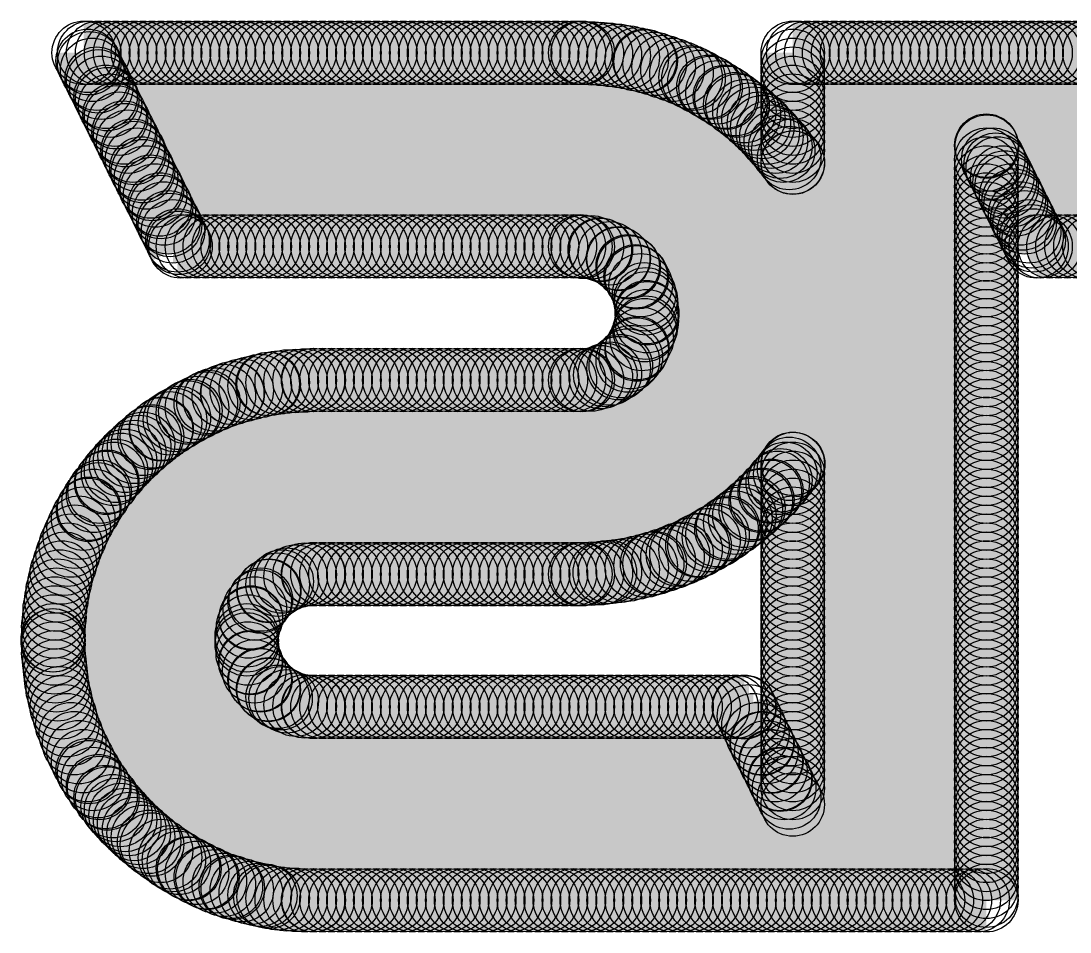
# Model space of a CAD drawing. Extents: x 100 to 134.1, y 89.7 to 148.
# Drawn here: x 124.925 to 126.578, y 115.037 to 116.472 of the extents above; entities that cross this region are included whole.
import ezdxf

# ---------------------------------------------------------------- set-up
doc = ezdxf.new("R2010")
doc.units = 0
doc.layers.get('0').update_dxf_attribs({"linetype": 'CONTINUOUS'})
doc.layers.add('SILK-BOTTOM_PHO', color=5, linetype='CONTINUOUS')

# ---------------------------------------------------------------- blocks, each defined once
blk = doc.blocks.new('ROUND_1')
blk.add_circle((0, 0), 0.05)

msp = doc.modelspace()

# ---------------------------------------------------------------- linework, layer by layer
at = {"layer": 'SILK-BOTTOM_PHO', "const_width": 0.100076}
for points in [[(125.023626, 116.421916), (125.17628, 116.116862)], [(125.806454, 116.421916), (125.023626, 116.421916)], [(125.032262, 116.421916), (125.032262, 116.405406)], [(125.046486, 116.421916), (125.046486, 116.376958)], [(125.06071, 116.421916), (125.06071, 116.348764)], [(125.07468, 116.421916), (125.07468, 116.320316)], [(125.088904, 116.421916), (125.088904, 116.292122)], [(125.103128, 116.421916), (125.103128, 116.263928)], [(125.117098, 116.421916), (125.117098, 116.23548)], [(125.131322, 116.421916), (125.131322, 116.207286)], [(125.145546, 116.421916), (125.145546, 116.178838)], [(125.15977, 116.421916), (125.15977, 116.150644)], [(125.17374, 116.421916), (125.17374, 116.12245)], [(125.187964, 116.421916), (125.187964, 116.116862)], [(125.202188, 116.421916), (125.202188, 116.116862)], [(125.216158, 116.421916), (125.216158, 116.116862)], [(125.230382, 116.421916), (125.230382, 116.116862)], [(125.244606, 116.421916), (125.244606, 116.116862)], [(125.258576, 116.421916), (125.258576, 116.116862)], [(125.2728, 116.421916), (125.2728, 116.116862)], [(125.287024, 116.421916), (125.287024, 116.116862)], [(125.300994, 116.421916), (125.300994, 116.116862)], [(125.315218, 116.421916), (125.315218, 116.116862)], [(125.329442, 116.421916), (125.329442, 116.116862)], [(125.343666, 116.421916), (125.343666, 116.116862)], [(125.357636, 116.421916), (125.357636, 116.116862)], [(125.37186, 116.421916), (125.37186, 116.116862)], [(125.386084, 116.421916), (125.386084, 116.116862)], [(125.400054, 116.421916), (125.400054, 116.116862)], [(125.414278, 116.421916), (125.414278, 116.116862)], [(125.428502, 116.421916), (125.428502, 116.116862)], [(125.442472, 116.421916), (125.442472, 116.116862)], [(125.456696, 116.421916), (125.456696, 116.116862)], [(125.47092, 116.421916), (125.47092, 116.116862)], [(125.485144, 116.421916), (125.485144, 116.116862)], [(125.499114, 116.421916), (125.499114, 116.116862)], [(125.513338, 116.421916), (125.513338, 116.116862)], [(125.527562, 116.421916), (125.527562, 116.116862)], [(125.541532, 116.421916), (125.541532, 116.116862)], [(125.555756, 116.421916), (125.555756, 116.116862)], [(125.56998, 116.421916), (125.56998, 116.116862)], [(125.58395, 116.421916), (125.58395, 116.116862)], [(125.598174, 116.421916), (125.598174, 116.116862)], [(125.612398, 116.421916), (125.612398, 116.116862)], [(125.626368, 116.421916), (125.626368, 116.116862)], [(125.640592, 116.421916), (125.640592, 116.116862)], [(125.654816, 116.421916), (125.654816, 116.116862)], [(125.66904, 116.421916), (125.66904, 116.116862)], [(125.68301, 116.421916), (125.68301, 116.116862)], [(125.697234, 116.421916), (125.697234, 116.116862)], [(125.711458, 116.421916), (125.711458, 116.116862)], [(125.725428, 116.421916), (125.725428, 116.116862)], [(125.739652, 116.421916), (125.739652, 116.116862)], [(125.753876, 116.421916), (125.753876, 116.116862)], [(125.767846, 116.421916), (125.767846, 116.116862)], [(125.78207, 116.421916), (125.78207, 116.116862)], [(125.796294, 116.421916), (125.796294, 116.116862)], [(125.810264, 116.421916), (125.810264, 116.1161)], [(125.824488, 116.4209), (125.824488, 116.115338)], [(125.838712, 116.420138), (125.838712, 116.111274)], [(125.852936, 116.418614), (125.852936, 116.10594)], [(125.866906, 116.41709), (125.866906, 116.097304)], [(126.141226, 116.421916), (126.141226, 116.248942)], [(127.461518, 116.421916), (126.141226, 116.421916)], [(126.149862, 116.421916), (126.149862, 115.086638)], [(126.164086, 116.421916), (126.164086, 115.086638)], [(126.17831, 116.421916), (126.17831, 115.086638)], [(126.19228, 116.421916), (126.19228, 115.086638)], [(126.206504, 116.421916), (126.206504, 115.086638)], [(126.220728, 116.421916), (126.220728, 115.086638)], [(126.234698, 116.421916), (126.234698, 115.086638)], [(126.248922, 116.421916), (126.248922, 115.086638)], [(126.263146, 116.421916), (126.263146, 115.086638)], [(126.277116, 116.421916), (126.277116, 115.086638)], [(126.29134, 116.421916), (126.29134, 115.086638)], [(126.305564, 116.421916), (126.305564, 115.086638)], [(126.319534, 116.421916), (126.319534, 115.086638)], [(126.333758, 116.421916), (126.333758, 115.086638)], [(126.347982, 116.421916), (126.347982, 115.086638)], [(126.362206, 116.421916), (126.362206, 115.086638)], [(126.376176, 116.421916), (126.376176, 115.086638)], [(126.3904, 116.421916), (126.3904, 115.086638)], [(126.404624, 116.421916), (126.404624, 115.086638)], [(126.418594, 116.421916), (126.418594, 115.086638)], [(126.432818, 116.421916), (126.432818, 115.086638)], [(126.447042, 116.421916), (126.447042, 116.274088)], [(126.461012, 116.421916), (126.461012, 116.24564)], [(126.475236, 116.421916), (126.475236, 116.217446)], [(126.48946, 116.421916), (126.48946, 116.189252)], [(126.50343, 116.421916), (126.50343, 116.160804)], [(126.517654, 116.421916), (126.517654, 116.13261)], [(126.531878, 116.421916), (126.531878, 116.116862)], [(126.546102, 116.421916), (126.546102, 116.116862)], [(126.560072, 116.421916), (126.560072, 116.116862)], [(126.574296, 116.421916), (126.574296, 116.116862)], [(126.58852, 116.421916), (126.58852, 116.116862)], [(126.60249, 116.421916), (126.60249, 116.116862)], [(126.616714, 116.421916), (126.616714, 116.116862)], [(125.9078, 116.409216), (125.029976, 116.409216)], [(125.88113, 116.414804), (125.88113, 116.085366)], [(125.895354, 116.411502), (125.895354, 116.068094)], [(125.909324, 116.408454), (125.909324, 116.03355)], [(125.923548, 116.40439), (125.923548, 115.617752)], [(127.467868, 116.409216), (126.141226, 116.409216)], [(125.951742, 116.394992), (125.037088, 116.394992)], [(125.937772, 116.399818), (125.937772, 115.622578)], [(125.951742, 116.394992), (125.951742, 115.62715)], [(125.965966, 116.389658), (125.965966, 115.632738)], [(125.98019, 116.383308), (125.98019, 115.639088)], [(127.47498, 116.394992), (126.141226, 116.394992)], [(125.984762, 116.381022), (125.0442, 116.381022)], [(126.011686, 116.366798), (125.051312, 116.366798)], [(125.99416, 116.376196), (125.99416, 115.6462)], [(126.008384, 116.368322), (126.008384, 115.654074)], [(127.482092, 116.381022), (126.141226, 116.381022)], [(127.48895, 116.366798), (126.141226, 116.366798)], [(126.034292, 116.352574), (125.05817, 116.352574)], [(126.022608, 116.359686), (126.022608, 115.661948)], [(126.036832, 116.35105), (126.036832, 115.671346)], [(127.496062, 116.352574), (126.141226, 116.352574)], [(126.054104, 116.338604), (125.065282, 116.338604)], [(126.050802, 116.34089), (126.050802, 115.681506)], [(127.503174, 116.338604), (126.141226, 116.338604)], [(126.072138, 116.32438), (125.072394, 116.32438)], [(126.065026, 116.329968), (126.065026, 115.692428)], [(126.07925, 116.31803), (126.07925, 115.704366)], [(127.510286, 116.32438), (126.141226, 116.32438)], [(126.087886, 116.310156), (125.079506, 116.310156)], [(126.09322, 116.304822), (126.09322, 115.717574)], [(127.517398, 116.310156), (126.141226, 116.310156)], [(126.101856, 116.296186), (125.086618, 116.296186)], [(126.107444, 116.289836), (126.107444, 115.731798)], [(127.52451, 116.296186), (126.141226, 116.296186)], [(126.114556, 116.281962), (125.09373, 116.281962)], [(126.12624, 116.267738), (125.100842, 116.267738)], [(126.121668, 116.274088), (126.121668, 115.748308)], [(127.531622, 116.281962), (126.141226, 116.281962)], [(127.53848, 116.267738), (126.141226, 116.267738)], [(126.44628, 116.275612), (126.44628, 115.086638)], [(126.44628, 116.275612), (126.525528, 116.116862)], [(126.44628, 116.253514), (125.1077, 116.253514)], [(126.135638, 116.256054), (126.135638, 115.766342)], [(127.545592, 116.253514), (126.457202, 116.253514)], [(126.44628, 116.239544), (125.114812, 116.239544)], [(127.552704, 116.239544), (126.464314, 116.239544)], [(126.44628, 116.22532), (125.121924, 116.22532)], [(127.559816, 116.22532), (126.471426, 116.22532)], [(126.44628, 116.211096), (125.129036, 116.211096)], [(127.566928, 116.211096), (126.478284, 116.211096)], [(126.44628, 116.197126), (125.136148, 116.197126)], [(127.57404, 116.197126), (126.485396, 116.197126)], [(126.44628, 116.182902), (125.14326, 116.182902)], [(126.44628, 116.168678), (125.150118, 116.168678)], [(128.60909, 116.182902), (126.492508, 116.182902)], [(128.620774, 116.168678), (126.49962, 116.168678)], [(126.44628, 116.154708), (125.15723, 116.154708)], [(128.631696, 116.154708), (126.506732, 116.154708)], [(126.44628, 116.140484), (125.164342, 116.140484)], [(128.64211, 116.140484), (126.513844, 116.140484)], [(126.44628, 116.12626), (125.171454, 116.12626)], [(128.65227, 116.12626), (126.520956, 116.12626)], [(125.806454, 116.116862), (125.17628, 116.116862)], [(126.44628, 116.112036), (125.837188, 116.112036)], [(126.839218, 116.116862), (126.525528, 116.116862)], [(126.44628, 116.098066), (125.866144, 116.098066)], [(126.44628, 116.083842), (125.882654, 116.083842)], [(126.44628, 116.069618), (125.893576, 116.069618)], [(126.44628, 116.055648), (125.90145, 116.055648)], [(126.44628, 116.041424), (125.907038, 116.041424)], [(126.44628, 116.0272), (125.910086, 116.0272)], [(126.44628, 116.01323), (125.911102, 116.01323)], [(125.909324, 115.988846), (125.909324, 115.613942)], [(126.44628, 115.999006), (125.911102, 115.999006)], [(126.44628, 115.970812), (125.903228, 115.970812)], [(126.44628, 115.984782), (125.9078, 115.984782)], [(125.895354, 115.954302), (125.895354, 115.61064)], [(126.44628, 115.956588), (125.896116, 115.956588)], [(125.88113, 115.93703), (125.88113, 115.607592)], [(126.44628, 115.942364), (125.885956, 115.942364)], [(125.866906, 115.925092), (125.866906, 115.605306)], [(126.44628, 115.92814), (125.870208, 115.92814)], [(125.343666, 115.90401), (125.343666, 115.591844)], [(125.357636, 115.904772), (125.357636, 115.59667)], [(125.37186, 115.905534), (125.37186, 115.599718)], [(125.806454, 115.906296), (125.385322, 115.906296)], [(125.386084, 115.906296), (125.386084, 115.60048)], [(125.400054, 115.906296), (125.400054, 115.60048)], [(125.414278, 115.906296), (125.414278, 115.60048)], [(125.428502, 115.906296), (125.428502, 115.60048)], [(125.442472, 115.906296), (125.442472, 115.60048)], [(125.456696, 115.906296), (125.456696, 115.60048)], [(125.47092, 115.906296), (125.47092, 115.60048)], [(125.485144, 115.906296), (125.485144, 115.60048)], [(125.499114, 115.906296), (125.499114, 115.60048)], [(125.513338, 115.906296), (125.513338, 115.60048)], [(125.527562, 115.906296), (125.527562, 115.60048)], [(125.541532, 115.906296), (125.541532, 115.60048)], [(125.555756, 115.906296), (125.555756, 115.60048)], [(125.56998, 115.906296), (125.56998, 115.60048)], [(125.58395, 115.906296), (125.58395, 115.60048)], [(125.598174, 115.906296), (125.598174, 115.60048)], [(125.612398, 115.906296), (125.612398, 115.60048)], [(125.626368, 115.906296), (125.626368, 115.60048)], [(125.640592, 115.906296), (125.640592, 115.60048)], [(125.654816, 115.906296), (125.654816, 115.60048)], [(125.66904, 115.906296), (125.66904, 115.60048)], [(125.68301, 115.906296), (125.68301, 115.60048)], [(125.697234, 115.906296), (125.697234, 115.60048)], [(125.711458, 115.906296), (125.711458, 115.60048)], [(125.725428, 115.906296), (125.725428, 115.60048)], [(125.739652, 115.906296), (125.739652, 115.60048)], [(125.753876, 115.906296), (125.753876, 115.60048)], [(125.767846, 115.906296), (125.767846, 115.60048)], [(125.78207, 115.906296), (125.78207, 115.60048)], [(125.796294, 115.906296), (125.796294, 115.60048)], [(125.810264, 115.906296), (125.810264, 115.60048)], [(125.824488, 115.907058), (125.824488, 115.601242)], [(125.838712, 115.910868), (125.838712, 115.602004)], [(126.44628, 115.91417), (125.845824, 115.91417)], [(125.852936, 115.916456), (125.852936, 115.603782)], [(125.2728, 115.889786), (125.2728, 115.102386)], [(125.287024, 115.893596), (125.287024, 115.53063)], [(125.300994, 115.896898), (125.300994, 115.5573)], [(126.44628, 115.899946), (125.313694, 115.899946)], [(125.315218, 115.899946), (125.315218, 115.57381)], [(125.329442, 115.902232), (125.329442, 115.58397)], [(126.44628, 115.871752), (125.220222, 115.871752)], [(125.230382, 115.875562), (125.230382, 115.116356)], [(125.244606, 115.88115), (125.244606, 115.111022)], [(126.44628, 115.885722), (125.257814, 115.885722)], [(125.258576, 115.885722), (125.258576, 115.106196)], [(125.187964, 115.855242), (125.187964, 115.13693)], [(126.44628, 115.857528), (125.191774, 115.857528)], [(125.202188, 115.862354), (125.202188, 115.129818)], [(125.216158, 115.869212), (125.216158, 115.122706)], [(125.15977, 115.83797), (125.15977, 115.154202)], [(126.44628, 115.843304), (125.167644, 115.843304)], [(125.17374, 115.846606), (125.17374, 115.145566)], [(125.145546, 115.828572), (125.145546, 115.164362)], [(126.44628, 115.829334), (125.146308, 115.829334)], [(125.117098, 115.805712), (125.117098, 115.18646)], [(126.44628, 115.81511), (125.127512, 115.81511)], [(125.131322, 115.817396), (125.131322, 115.174522)], [(125.103128, 115.793012), (125.103128, 115.198906)], [(126.44628, 115.800886), (125.111002, 115.800886)], [(126.44628, 115.772692), (125.082554, 115.772692)], [(125.088904, 115.779042), (125.088904, 115.21313)], [(126.44628, 115.786916), (125.096016, 115.786916)], [(126.141226, 115.774216), (126.141226, 115.237514)], [(126.129542, 115.758468), (125.070108, 115.758468)], [(125.07468, 115.763294), (125.07468, 115.228878)], [(126.44628, 115.758468), (126.141226, 115.758468)], [(126.117604, 115.744244), (125.059186, 115.744244)], [(125.06071, 115.746022), (125.06071, 115.246912)], [(126.44628, 115.744244), (126.141226, 115.744244)], [(125.046486, 115.72621), (125.046486, 115.26647)], [(126.105158, 115.730274), (125.048772, 115.730274)], [(126.44628, 115.730274), (126.141226, 115.730274)], [(126.090934, 115.71605), (125.039374, 115.71605)], [(126.44628, 115.71605), (126.141226, 115.71605)], [(126.075186, 115.701826), (125.030738, 115.701826)], [(125.032262, 115.703604), (125.032262, 115.288568)], [(126.44628, 115.701826), (126.141226, 115.701826)], [(126.039118, 115.673632), (125.015752, 115.673632)], [(126.058676, 115.687856), (125.022864, 115.687856)], [(126.44628, 115.687856), (126.141226, 115.687856)], [(126.44628, 115.673632), (126.141226, 115.673632)], [(126.01702, 115.659408), (125.009656, 115.659408)], [(126.44628, 115.659408), (126.141226, 115.659408)], [(125.991112, 115.645438), (125.003306, 115.645438)], [(126.44628, 115.645438), (126.141226, 115.645438)], [(125.960378, 115.631214), (124.99848, 115.631214)], [(126.44628, 115.631214), (126.141226, 115.631214)], [(125.919738, 115.61699), (124.993908, 115.61699)], [(126.44628, 115.61699), (126.141226, 115.61699)], [(125.845062, 115.60302), (124.989082, 115.60302)], [(125.806454, 115.60048), (125.385322, 115.60048)], [(126.44628, 115.60302), (126.141226, 115.60302)], [(125.31598, 115.574572), (124.982732, 115.574572)], [(125.335792, 115.588796), (124.986034, 115.588796)], [(126.44628, 115.588796), (126.141226, 115.588796)], [(126.44628, 115.574572), (126.141226, 115.574572)], [(125.302772, 115.560348), (124.980446, 115.560348)], [(126.44628, 115.560348), (126.141226, 115.560348)], [(125.293374, 115.546378), (124.97816, 115.546378)], [(126.44628, 115.546378), (126.141226, 115.546378)], [(125.287024, 115.532154), (124.977398, 115.532154)], [(126.44628, 115.532154), (126.141226, 115.532154)], [(125.28296, 115.51793), (124.975874, 115.51793)], [(126.44628, 115.51793), (126.141226, 115.51793)], [(125.280674, 115.50396), (124.975874, 115.50396)], [(126.44628, 115.50396), (126.141226, 115.50396)], [(125.280674, 115.489736), (124.975874, 115.489736)], [(125.282198, 115.475512), (124.975874, 115.475512)], [(126.44628, 115.489736), (126.141226, 115.489736)], [(126.44628, 115.475512), (126.141226, 115.475512)], [(125.286262, 115.461542), (124.977398, 115.461542)], [(125.287024, 115.460526), (125.287024, 115.098322)], [(126.44628, 115.461542), (126.141226, 115.461542)], [(125.292358, 115.447318), (124.978922, 115.447318)], [(126.44628, 115.447318), (126.141226, 115.447318)], [(125.30201, 115.433094), (124.980446, 115.433094)], [(125.300994, 115.433856), (125.300994, 115.095274)], [(126.44628, 115.433094), (126.141226, 115.433094)], [(125.314456, 115.41887), (124.982732, 115.41887)], [(125.315218, 115.418108), (125.315218, 115.091972)], [(126.44628, 115.41887), (126.141226, 115.41887)], [(125.334014, 115.4049), (124.986034, 115.4049)], [(125.329442, 115.407186), (125.329442, 115.089686)], [(125.343666, 115.400074), (125.343666, 115.088162)], [(125.357636, 115.39474), (125.357636, 115.0874)], [(125.37186, 115.3922), (125.37186, 115.086638)], [(126.064264, 115.391438), (125.385322, 115.391438)], [(125.386084, 115.391438), (125.386084, 115.086638)], [(125.400054, 115.391438), (125.400054, 115.086638)], [(125.414278, 115.391438), (125.414278, 115.086638)], [(125.428502, 115.391438), (125.428502, 115.086638)], [(125.442472, 115.391438), (125.442472, 115.086638)], [(125.456696, 115.391438), (125.456696, 115.086638)], [(125.47092, 115.391438), (125.47092, 115.086638)], [(125.485144, 115.391438), (125.485144, 115.086638)], [(125.499114, 115.391438), (125.499114, 115.086638)], [(125.513338, 115.391438), (125.513338, 115.086638)], [(125.527562, 115.391438), (125.527562, 115.086638)], [(125.541532, 115.391438), (125.541532, 115.086638)], [(125.555756, 115.391438), (125.555756, 115.086638)], [(125.56998, 115.391438), (125.56998, 115.086638)], [(125.58395, 115.391438), (125.58395, 115.086638)], [(125.598174, 115.391438), (125.598174, 115.086638)], [(125.612398, 115.391438), (125.612398, 115.086638)], [(125.626368, 115.391438), (125.626368, 115.086638)], [(125.640592, 115.391438), (125.640592, 115.086638)], [(125.654816, 115.391438), (125.654816, 115.086638)], [(125.66904, 115.391438), (125.66904, 115.086638)], [(125.68301, 115.391438), (125.68301, 115.086638)], [(125.697234, 115.391438), (125.697234, 115.086638)], [(125.711458, 115.391438), (125.711458, 115.086638)], [(125.725428, 115.391438), (125.725428, 115.086638)], [(125.739652, 115.391438), (125.739652, 115.086638)], [(125.753876, 115.391438), (125.753876, 115.086638)], [(125.767846, 115.391438), (125.767846, 115.086638)], [(125.78207, 115.391438), (125.78207, 115.086638)], [(125.796294, 115.391438), (125.796294, 115.086638)], [(125.810264, 115.391438), (125.810264, 115.086638)], [(125.824488, 115.391438), (125.824488, 115.086638)], [(125.838712, 115.391438), (125.838712, 115.086638)], [(125.852936, 115.391438), (125.852936, 115.086638)], [(125.866906, 115.391438), (125.866906, 115.086638)], [(125.88113, 115.391438), (125.88113, 115.086638)], [(125.895354, 115.391438), (125.895354, 115.086638)], [(125.909324, 115.391438), (125.909324, 115.086638)], [(125.923548, 115.391438), (125.923548, 115.086638)], [(125.937772, 115.391438), (125.937772, 115.086638)], [(125.951742, 115.391438), (125.951742, 115.086638)], [(125.965966, 115.391438), (125.965966, 115.086638)], [(125.98019, 115.391438), (125.98019, 115.086638)], [(125.99416, 115.391438), (125.99416, 115.086638)], [(126.008384, 115.391438), (126.008384, 115.086638)], [(126.022608, 115.391438), (126.022608, 115.086638)], [(126.036832, 115.391438), (126.036832, 115.086638)], [(126.050802, 115.391438), (126.050802, 115.086638)], [(126.064264, 115.391438), (126.141226, 115.237514)], [(126.065026, 115.391438), (126.065026, 115.086638)], [(126.44628, 115.4049), (126.141226, 115.4049)], [(126.065026, 115.390676), (124.989082, 115.390676)], [(126.072138, 115.376452), (124.993908, 115.376452)], [(126.44628, 115.390676), (126.141226, 115.390676)], [(126.44628, 115.376452), (126.141226, 115.376452)], [(126.07925, 115.362482), (124.997718, 115.362482)], [(126.07925, 115.362482), (126.07925, 115.086638)], [(126.44628, 115.362482), (126.141226, 115.362482)], [(126.085346, 115.348258), (125.003306, 115.348258)], [(126.44628, 115.348258), (126.141226, 115.348258)], [(126.092458, 115.334034), (125.00864, 115.334034)], [(126.09322, 115.333272), (126.09322, 115.086638)], [(126.44628, 115.334034), (126.141226, 115.334034)], [(126.09957, 115.320064), (125.015752, 115.320064)], [(126.44628, 115.320064), (126.141226, 115.320064)], [(126.106682, 115.30584), (125.022864, 115.30584)], [(126.107444, 115.305078), (126.107444, 115.086638)], [(126.44628, 115.30584), (126.141226, 115.30584)], [(126.113794, 115.291616), (125.029976, 115.291616)], [(126.120906, 115.277646), (125.038612, 115.277646)], [(126.121668, 115.27663), (126.121668, 115.086638)], [(126.44628, 115.291616), (126.141226, 115.291616)], [(126.44628, 115.277646), (126.141226, 115.277646)], [(126.127764, 115.263422), (125.04801, 115.263422)], [(126.44628, 115.263422), (126.141226, 115.263422)], [(126.44628, 115.249198), (125.05817, 115.249198)], [(126.135638, 115.248436), (126.135638, 115.086638)], [(126.44628, 115.234974), (125.069346, 115.234974)], [(126.44628, 115.221004), (125.081792, 115.221004)], [(126.44628, 115.20678), (125.095254, 115.20678)], [(126.44628, 115.192556), (125.11024, 115.192556)], [(126.44628, 115.178586), (125.12675, 115.178586)], [(126.44628, 115.164362), (125.145546, 115.164362)], [(126.44628, 115.150138), (125.165866, 115.150138)], [(126.44628, 115.136168), (125.19025, 115.136168)], [(126.44628, 115.121944), (125.218698, 115.121944)], [(126.44628, 115.10772), (125.255528, 115.10772)], [(126.44628, 115.09375), (125.309884, 115.09375)], [(126.44628, 115.086638), (125.385322, 115.086638)]]:
    msp.add_lwpolyline(points, dxfattribs=at)
for points in [[(126.14148, 116.248688, 0.2432987), (125.806454, 116.421966)], [(125.911864, 116.011452, 0.4142136), (125.806454, 116.116862)], [(125.806454, 115.906296, 0.4142191), (125.911864, 116.011452)], [(125.385322, 115.906296, 0.414215), (124.974858, 115.496086)], [(125.806454, 115.60048, 0.2432208), (126.141988, 115.773962)], [(125.385322, 115.60048, 0.4142192), (125.280674, 115.496086)], [(124.975874, 115.496086, 0.4133054), (125.385322, 115.086638)], [(125.280674, 115.496086, 0.4085923), (125.385322, 115.391438)]]:
    msp.add_lwpolyline(points, format="xyb", dxfattribs=at)

# ---------------------------------------------------------------- block references
at = {"layer": 'SILK-BOTTOM_PHO'}
for p in [(125.023626, 116.421916), (125.023626, 116.421916), (125.032262, 116.421916), (125.046486, 116.421916), (125.06071, 116.421916), (125.07468, 116.421916), (125.088904, 116.421916), (125.103128, 116.421916), (125.117098, 116.421916), (125.131322, 116.421916), (125.145546, 116.421916), (125.15977, 116.421916), (125.17374, 116.421916), (125.187964, 116.421916), (125.202188, 116.421916), (125.216158, 116.421916), (125.230382, 116.421916), (125.244606, 116.421916), (125.258576, 116.421916), (125.2728, 116.421916), (125.287024, 116.421916), (125.300994, 116.421916), (125.315218, 116.421916), (125.329442, 116.421916), (125.343666, 116.421916), (125.357636, 116.421916), (125.37186, 116.421916), (125.386084, 116.421916), (125.400054, 116.421916), (125.414278, 116.421916), (125.428502, 116.421916), (125.442472, 116.421916), (125.456696, 116.421916), (125.47092, 116.421916), (125.485144, 116.421916), (125.499114, 116.421916), (125.513338, 116.421916), (125.527562, 116.421916), (125.541532, 116.421916), (125.555756, 116.421916), (125.56998, 116.421916), (125.58395, 116.421916), (125.598174, 116.421916), (125.612398, 116.421916), (125.626368, 116.421916), (125.640592, 116.421916), (125.654816, 116.421916), (125.66904, 116.421916), (125.68301, 116.421916), (125.697234, 116.421916), (125.711458, 116.421916), (125.725428, 116.421916), (125.739652, 116.421916), (125.753876, 116.421916), (125.767846, 116.421916), (125.78207, 116.421916), (125.796294, 116.421916), (125.806454, 116.421966), (125.806454, 116.421916), (125.810264, 116.421916), (125.824488, 116.4209), (125.838712, 116.420138), (125.852936, 116.418614), (125.866906, 116.41709), (126.141226, 116.421916), (126.141226, 116.421916), (126.149862, 116.421916), (126.164086, 116.421916), (126.17831, 116.421916), (126.19228, 116.421916), (126.206504, 116.421916), (126.220728, 116.421916), (126.234698, 116.421916), (126.248922, 116.421916), (126.263146, 116.421916), (126.277116, 116.421916), (126.29134, 116.421916), (126.305564, 116.421916), (126.319534, 116.421916), (126.333758, 116.421916), (126.347982, 116.421916), (126.362206, 116.421916), (126.376176, 116.421916), (126.3904, 116.421916), (126.404624, 116.421916), (126.418594, 116.421916), (126.432818, 116.421916), (126.447042, 116.421916), (126.461012, 116.421916), (126.475236, 116.421916), (126.48946, 116.421916), (126.50343, 116.421916), (126.517654, 116.421916), (126.531878, 116.421916), (126.546102, 116.421916), (126.560072, 116.421916), (126.574296, 116.421916), (126.58852, 116.421916), (126.60249, 116.421916), (126.616714, 116.421916), (125.029976, 116.409216), (125.032262, 116.405406), (125.88113, 116.414804), (125.895354, 116.411502), (125.9078, 116.409216), (125.909324, 116.408454), (125.923548, 116.40439), (126.141226, 116.409216), (125.037088, 116.394992), (125.937772, 116.399818), (125.951742, 116.394992), (125.951742, 116.394992), (125.965966, 116.389658), (125.98019, 116.383308), (126.141226, 116.394992), (125.0442, 116.381022), (125.046486, 116.376958), (125.051312, 116.366798), (125.984762, 116.381022), (125.99416, 116.376196), (126.008384, 116.368322), (126.011686, 116.366798), (126.141226, 116.381022), (126.141226, 116.366798), (125.05817, 116.352574), (126.022608, 116.359686), (126.034292, 116.352574), (126.036832, 116.35105), (126.141226, 116.352574), (125.06071, 116.348764), (125.065282, 116.338604), (126.050802, 116.34089), (126.054104, 116.338604), (126.141226, 116.338604), (125.072394, 116.32438), (125.07468, 116.320316), (126.065026, 116.329968), (126.072138, 116.32438), (126.07925, 116.31803), (126.141226, 116.32438), (125.079506, 116.310156), (126.087886, 116.310156), (126.09322, 116.304822), (126.141226, 116.310156), (125.086618, 116.296186), (125.088904, 116.292122), (126.101856, 116.296186), (126.107444, 116.289836), (126.141226, 116.296186), (125.09373, 116.281962), (125.100842, 116.267738), (126.114556, 116.281962), (126.121668, 116.274088), (126.12624, 116.267738), (126.141226, 116.281962), (126.141226, 116.267738), (126.44628, 116.275612), (126.44628, 116.275612), (126.447042, 116.274088), (125.103128, 116.263928), (125.1077, 116.253514), (126.135638, 116.256054), (126.44628, 116.253514), (126.457202, 116.253514), (125.114812, 116.239544), (125.117098, 116.23548), (126.141226, 116.248942), (126.141226, 116.248942), (126.14148, 116.248688), (126.44628, 116.239544), (126.461012, 116.24564), (126.464314, 116.239544), (125.121924, 116.22532), (126.44628, 116.22532), (126.471426, 116.22532), (125.129036, 116.211096), (125.131322, 116.207286), (126.44628, 116.211096), (126.475236, 116.217446), (126.478284, 116.211096), (125.136148, 116.197126), (126.44628, 116.197126), (126.485396, 116.197126), (126.48946, 116.189252), (125.14326, 116.182902), (125.145546, 116.178838), (125.150118, 116.168678), (126.44628, 116.182902), (126.44628, 116.168678), (126.492508, 116.182902), (126.49962, 116.168678), (125.15723, 116.154708), (126.44628, 116.154708), (126.50343, 116.160804), (126.506732, 116.154708), (125.15977, 116.150644), (125.164342, 116.140484), (126.44628, 116.140484), (126.513844, 116.140484), (125.171454, 116.12626), (125.17374, 116.12245), (126.44628, 116.12626), (126.517654, 116.13261), (126.520956, 116.12626), (125.17628, 116.116862), (125.17628, 116.116862), (125.187964, 116.116862), (125.202188, 116.116862), (125.216158, 116.116862), (125.230382, 116.116862), (125.244606, 116.116862), (125.258576, 116.116862), (125.2728, 116.116862), (125.287024, 116.116862), (125.300994, 116.116862), (125.315218, 116.116862), (125.329442, 116.116862), (125.343666, 116.116862), (125.357636, 116.116862), (125.37186, 116.116862), (125.386084, 116.116862), (125.400054, 116.116862), (125.414278, 116.116862), (125.428502, 116.116862), (125.442472, 116.116862), (125.456696, 116.116862), (125.47092, 116.116862), (125.485144, 116.116862), (125.499114, 116.116862), (125.513338, 116.116862), (125.527562, 116.116862), (125.541532, 116.116862), (125.555756, 116.116862), (125.56998, 116.116862), (125.58395, 116.116862), (125.598174, 116.116862), (125.612398, 116.116862), (125.626368, 116.116862), (125.640592, 116.116862), (125.654816, 116.116862), (125.66904, 116.116862), (125.68301, 116.116862), (125.697234, 116.116862), (125.711458, 116.116862), (125.725428, 116.116862), (125.739652, 116.116862), (125.753876, 116.116862), (125.767846, 116.116862), (125.78207, 116.116862), (125.796294, 116.116862), (125.806454, 116.116862), (125.806454, 116.116862), (125.810264, 116.1161), (125.824488, 116.115338), (125.837188, 116.112036), (125.838712, 116.111274), (125.852936, 116.10594), (126.44628, 116.112036), (126.525528, 116.116862), (126.525528, 116.116862), (126.531878, 116.116862), (126.546102, 116.116862), (126.560072, 116.116862), (126.574296, 116.116862), (126.58852, 116.116862), (126.60249, 116.116862), (126.616714, 116.116862), (125.866144, 116.098066), (125.866906, 116.097304), (126.44628, 116.098066), (125.88113, 116.085366), (125.882654, 116.083842), (125.893576, 116.069618), (126.44628, 116.083842), (126.44628, 116.069618), (125.895354, 116.068094), (125.90145, 116.055648), (126.44628, 116.055648), (125.907038, 116.041424), (126.44628, 116.041424), (125.909324, 116.03355), (125.910086, 116.0272), (126.44628, 116.0272), (125.911102, 116.01323), (125.911864, 116.011452), (125.911864, 116.011452), (126.44628, 116.01323), (125.909324, 115.988846), (125.911102, 115.999006), (126.44628, 115.999006), (125.903228, 115.970812), (125.9078, 115.984782), (126.44628, 115.984782), (126.44628, 115.970812), (125.895354, 115.954302), (125.896116, 115.956588), (126.44628, 115.956588), (125.88113, 115.93703), (125.885956, 115.942364), (126.44628, 115.942364), (125.866906, 115.925092), (125.870208, 115.92814), (126.44628, 115.92814), (125.343666, 115.90401), (125.357636, 115.904772), (125.37186, 115.905534), (125.385322, 115.906296), (125.385322, 115.906296), (125.385322, 115.906296), (125.386084, 115.906296), (125.400054, 115.906296), (125.414278, 115.906296), (125.428502, 115.906296), (125.442472, 115.906296), (125.456696, 115.906296), (125.47092, 115.906296), (125.485144, 115.906296), (125.499114, 115.906296), (125.513338, 115.906296), (125.527562, 115.906296), (125.541532, 115.906296), (125.555756, 115.906296), (125.56998, 115.906296), (125.58395, 115.906296), (125.598174, 115.906296), (125.612398, 115.906296), (125.626368, 115.906296), (125.640592, 115.906296), (125.654816, 115.906296), (125.66904, 115.906296), (125.68301, 115.906296), (125.697234, 115.906296), (125.711458, 115.906296), (125.725428, 115.906296), (125.739652, 115.906296), (125.753876, 115.906296), (125.767846, 115.906296), (125.78207, 115.906296), (125.796294, 115.906296), (125.806454, 115.906296), (125.806454, 115.906296), (125.806454, 115.906296), (125.810264, 115.906296), (125.824488, 115.907058), (125.838712, 115.910868), (125.845824, 115.91417), (125.852936, 115.916456), (126.44628, 115.91417), (125.2728, 115.889786), (125.287024, 115.893596), (125.300994, 115.896898), (125.313694, 115.899946), (125.315218, 115.899946), (125.329442, 115.902232), (126.44628, 115.899946), (125.220222, 115.871752), (125.230382, 115.875562), (125.244606, 115.88115), (125.257814, 115.885722), (125.258576, 115.885722), (126.44628, 115.885722), (126.44628, 115.871752), (125.187964, 115.855242), (125.191774, 115.857528), (125.202188, 115.862354), (125.216158, 115.869212), (126.44628, 115.857528), (125.15977, 115.83797), (125.167644, 115.843304), (125.17374, 115.846606), (126.44628, 115.843304), (125.145546, 115.828572), (125.146308, 115.829334), (126.44628, 115.829334), (125.117098, 115.805712), (125.127512, 115.81511), (125.131322, 115.817396), (126.44628, 115.81511), (125.103128, 115.793012), (125.111002, 115.800886), (126.44628, 115.800886), (125.082554, 115.772692), (125.088904, 115.779042), (125.096016, 115.786916), (126.141226, 115.774216), (126.141988, 115.773962), (126.44628, 115.786916), (126.44628, 115.772692), (125.070108, 115.758468), (125.07468, 115.763294), (126.129542, 115.758468), (126.135638, 115.766342), (126.141226, 115.758468), (126.44628, 115.758468), (125.059186, 115.744244), (125.06071, 115.746022), (126.117604, 115.744244), (126.121668, 115.748308), (126.141226, 115.744244), (126.44628, 115.744244), (125.046486, 115.72621), (125.048772, 115.730274), (126.105158, 115.730274), (126.107444, 115.731798), (126.141226, 115.730274), (126.44628, 115.730274), (125.039374, 115.71605), (126.090934, 115.71605), (126.09322, 115.717574), (126.141226, 115.71605), (126.44628, 115.71605), (125.030738, 115.701826), (125.032262, 115.703604), (126.065026, 115.692428), (126.075186, 115.701826), (126.07925, 115.704366), (126.141226, 115.701826), (126.44628, 115.701826), (125.015752, 115.673632), (125.022864, 115.687856), (126.039118, 115.673632), (126.050802, 115.681506), (126.058676, 115.687856), (126.141226, 115.687856), (126.141226, 115.673632), (126.44628, 115.687856), (126.44628, 115.673632), (125.009656, 115.659408), (126.01702, 115.659408), (126.022608, 115.661948), (126.036832, 115.671346), (126.141226, 115.659408), (126.44628, 115.659408), (125.003306, 115.645438), (125.991112, 115.645438), (125.99416, 115.6462), (126.008384, 115.654074), (126.141226, 115.645438), (126.44628, 115.645438), (124.99848, 115.631214), (125.951742, 115.62715), (125.960378, 115.631214), (125.965966, 115.632738), (125.98019, 115.639088), (126.141226, 115.631214), (126.44628, 115.631214), (124.993908, 115.61699), (125.88113, 115.607592), (125.895354, 115.61064), (125.909324, 115.613942), (125.919738, 115.61699), (125.923548, 115.617752), (125.937772, 115.622578), (126.141226, 115.61699), (126.44628, 115.61699), (124.989082, 115.60302), (125.343666, 115.591844), (125.357636, 115.59667), (125.37186, 115.599718), (125.385322, 115.60048), (125.385322, 115.60048), (125.385322, 115.60048), (125.386084, 115.60048), (125.400054, 115.60048), (125.414278, 115.60048), (125.428502, 115.60048), (125.442472, 115.60048), (125.456696, 115.60048), (125.47092, 115.60048), (125.485144, 115.60048), (125.499114, 115.60048), (125.513338, 115.60048), (125.527562, 115.60048), (125.541532, 115.60048), (125.555756, 115.60048), (125.56998, 115.60048), (125.58395, 115.60048), (125.598174, 115.60048), (125.612398, 115.60048), (125.626368, 115.60048), (125.640592, 115.60048), (125.654816, 115.60048), (125.66904, 115.60048), (125.68301, 115.60048), (125.697234, 115.60048), (125.711458, 115.60048), (125.725428, 115.60048), (125.739652, 115.60048), (125.753876, 115.60048), (125.767846, 115.60048), (125.78207, 115.60048), (125.796294, 115.60048), (125.806454, 115.60048), (125.806454, 115.60048), (125.806454, 115.60048), (125.810264, 115.60048), (125.824488, 115.601242), (125.838712, 115.602004), (125.845062, 115.60302), (125.852936, 115.603782), (125.866906, 115.605306), (126.141226, 115.60302), (126.44628, 115.60302), (124.982732, 115.574572), (124.986034, 115.588796), (125.315218, 115.57381), (125.31598, 115.574572), (125.329442, 115.58397), (125.335792, 115.588796), (126.141226, 115.588796), (126.141226, 115.574572), (126.44628, 115.588796), (126.44628, 115.574572), (124.980446, 115.560348), (125.300994, 115.5573), (125.302772, 115.560348), (126.141226, 115.560348), (126.44628, 115.560348), (124.97816, 115.546378), (125.293374, 115.546378), (126.141226, 115.546378), (126.44628, 115.546378), (124.977398, 115.532154), (125.287024, 115.532154), (125.287024, 115.53063), (126.141226, 115.532154), (126.44628, 115.532154), (124.975874, 115.51793), (125.28296, 115.51793), (126.141226, 115.51793), (126.44628, 115.51793), (124.974858, 115.496086), (124.975874, 115.50396), (124.975874, 115.496086), (124.975874, 115.496086), (125.280674, 115.50396), (125.280674, 115.496086), (125.280674, 115.496086), (126.141226, 115.50396), (126.44628, 115.50396), (124.975874, 115.489736), (124.975874, 115.475512), (125.280674, 115.489736), (125.282198, 115.475512), (126.141226, 115.489736), (126.141226, 115.475512), (126.44628, 115.489736), (126.44628, 115.475512), (124.977398, 115.461542), (125.286262, 115.461542), (125.287024, 115.460526), (126.141226, 115.461542), (126.44628, 115.461542), (124.978922, 115.447318), (125.292358, 115.447318), (126.141226, 115.447318), (126.44628, 115.447318), (124.980446, 115.433094), (125.300994, 115.433856), (125.30201, 115.433094), (126.141226, 115.433094), (126.44628, 115.433094), (124.982732, 115.41887), (125.314456, 115.41887), (125.315218, 115.418108), (126.141226, 115.41887), (126.44628, 115.41887), (124.986034, 115.4049), (125.329442, 115.407186), (125.334014, 115.4049), (125.343666, 115.400074), (125.357636, 115.39474), (125.37186, 115.3922), (125.385322, 115.391438), (125.385322, 115.391438), (125.386084, 115.391438), (125.400054, 115.391438), (125.414278, 115.391438), (125.428502, 115.391438), (125.442472, 115.391438), (125.456696, 115.391438), (125.47092, 115.391438), (125.485144, 115.391438), (125.499114, 115.391438), (125.513338, 115.391438), (125.527562, 115.391438), (125.541532, 115.391438), (125.555756, 115.391438), (125.56998, 115.391438), (125.58395, 115.391438), (125.598174, 115.391438), (125.612398, 115.391438), (125.626368, 115.391438), (125.640592, 115.391438), (125.654816, 115.391438), (125.66904, 115.391438), (125.68301, 115.391438), (125.697234, 115.391438), (125.711458, 115.391438), (125.725428, 115.391438), (125.739652, 115.391438), (125.753876, 115.391438), (125.767846, 115.391438), (125.78207, 115.391438), (125.796294, 115.391438), (125.810264, 115.391438), (125.824488, 115.391438), (125.838712, 115.391438), (125.852936, 115.391438), (125.866906, 115.391438), (125.88113, 115.391438), (125.895354, 115.391438), (125.909324, 115.391438), (125.923548, 115.391438), (125.937772, 115.391438), (125.951742, 115.391438), (125.965966, 115.391438), (125.98019, 115.391438), (125.99416, 115.391438), (126.008384, 115.391438), (126.022608, 115.391438), (126.036832, 115.391438), (126.050802, 115.391438), (126.064264, 115.391438), (126.064264, 115.391438), (126.065026, 115.391438), (126.141226, 115.4049), (126.44628, 115.4049), (124.989082, 115.390676), (124.993908, 115.376452), (126.065026, 115.390676), (126.072138, 115.376452), (126.141226, 115.390676), (126.141226, 115.376452), (126.44628, 115.390676), (126.44628, 115.376452), (124.997718, 115.362482), (126.07925, 115.362482), (126.07925, 115.362482), (126.141226, 115.362482), (126.44628, 115.362482), (125.003306, 115.348258), (126.085346, 115.348258), (126.141226, 115.348258), (126.44628, 115.348258), (125.00864, 115.334034), (126.092458, 115.334034), (126.09322, 115.333272), (126.141226, 115.334034), (126.44628, 115.334034), (125.015752, 115.320064), (126.09957, 115.320064), (126.141226, 115.320064), (126.44628, 115.320064), (125.022864, 115.30584), (126.106682, 115.30584), (126.107444, 115.305078), (126.141226, 115.30584), (126.44628, 115.30584), (125.029976, 115.291616), (125.032262, 115.288568), (125.038612, 115.277646), (126.113794, 115.291616), (126.120906, 115.277646), (126.121668, 115.27663), (126.141226, 115.291616), (126.141226, 115.277646), (126.44628, 115.291616), (126.44628, 115.277646), (125.046486, 115.26647), (125.04801, 115.263422), (126.127764, 115.263422), (126.141226, 115.263422), (126.44628, 115.263422), (125.05817, 115.249198), (125.06071, 115.246912), (126.135638, 115.248436), (126.44628, 115.249198), (125.069346, 115.234974), (125.07468, 115.228878), (126.141226, 115.237514), (126.141226, 115.237514), (126.44628, 115.234974), (125.081792, 115.221004), (125.088904, 115.21313), (126.44628, 115.221004), (125.095254, 115.20678), (125.103128, 115.198906), (126.44628, 115.20678), (125.11024, 115.192556), (125.117098, 115.18646), (125.12675, 115.178586), (126.44628, 115.192556), (126.44628, 115.178586), (125.131322, 115.174522), (125.145546, 115.164362), (125.145546, 115.164362), (126.44628, 115.164362), (125.15977, 115.154202), (125.165866, 115.150138), (125.17374, 115.145566), (126.44628, 115.150138), (125.187964, 115.13693), (125.19025, 115.136168), (125.202188, 115.129818), (126.44628, 115.136168), (125.216158, 115.122706), (125.218698, 115.121944), (125.230382, 115.116356), (125.244606, 115.111022), (126.44628, 115.121944), (125.255528, 115.10772), (125.258576, 115.106196), (125.2728, 115.102386), (125.287024, 115.098322), (125.300994, 115.095274), (125.309884, 115.09375), (126.44628, 115.10772), (126.44628, 115.09375), (125.315218, 115.091972), (125.329442, 115.089686), (125.343666, 115.088162), (125.357636, 115.0874), (125.37186, 115.086638), (125.385322, 115.086638), (125.385322, 115.086638), (125.386084, 115.086638), (125.400054, 115.086638), (125.414278, 115.086638), (125.428502, 115.086638), (125.442472, 115.086638), (125.456696, 115.086638), (125.47092, 115.086638), (125.485144, 115.086638), (125.499114, 115.086638), (125.513338, 115.086638), (125.527562, 115.086638), (125.541532, 115.086638), (125.555756, 115.086638), (125.56998, 115.086638), (125.58395, 115.086638), (125.598174, 115.086638), (125.612398, 115.086638), (125.626368, 115.086638), (125.640592, 115.086638), (125.654816, 115.086638), (125.66904, 115.086638), (125.68301, 115.086638), (125.697234, 115.086638), (125.711458, 115.086638), (125.725428, 115.086638), (125.739652, 115.086638), (125.753876, 115.086638), (125.767846, 115.086638), (125.78207, 115.086638), (125.796294, 115.086638), (125.810264, 115.086638), (125.824488, 115.086638), (125.838712, 115.086638), (125.852936, 115.086638), (125.866906, 115.086638), (125.88113, 115.086638), (125.895354, 115.086638), (125.909324, 115.086638), (125.923548, 115.086638), (125.937772, 115.086638), (125.951742, 115.086638), (125.965966, 115.086638), (125.98019, 115.086638), (125.99416, 115.086638), (126.008384, 115.086638), (126.022608, 115.086638), (126.036832, 115.086638), (126.050802, 115.086638), (126.065026, 115.086638), (126.07925, 115.086638), (126.09322, 115.086638), (126.107444, 115.086638), (126.121668, 115.086638), (126.135638, 115.086638), (126.149862, 115.086638), (126.164086, 115.086638), (126.17831, 115.086638), (126.19228, 115.086638), (126.206504, 115.086638), (126.220728, 115.086638), (126.234698, 115.086638), (126.248922, 115.086638), (126.263146, 115.086638), (126.277116, 115.086638), (126.29134, 115.086638), (126.305564, 115.086638), (126.319534, 115.086638), (126.333758, 115.086638), (126.347982, 115.086638), (126.362206, 115.086638), (126.376176, 115.086638), (126.3904, 115.086638), (126.404624, 115.086638), (126.418594, 115.086638), (126.432818, 115.086638), (126.44628, 115.086638)]:
    msp.add_blockref('ROUND_1', p, dxfattribs=at)

doc.saveas('drawing.dxf')
